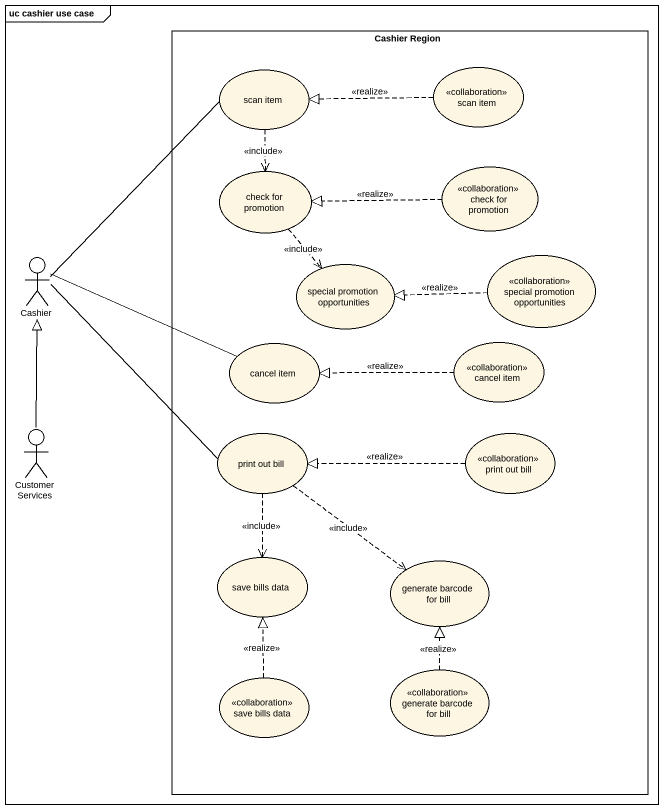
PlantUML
@startuml
mainframe uc cashier use case
rectangle "Cashier Region" as Cashier_Region {
  usecase "scan item" as scan_item
  usecase "scan item" as scan_item_2 <<collaboration>>
  usecase "check for promotion" as check_for_promotion
  usecase "check for promotion" as check_for_promotion_2 <<collaboration>>
  usecase "special promotion opportunities" as special_promotion
  usecase "special promotion opportunities" as special_promotion_2 <<collaboration>>
  usecase "cancel item" as cancel_item
  usecase "cancel item" as cancel_item_2 <<collaboration>>
  usecase "print out bill" as print_out_bill
  usecase "print out bill" as print_out_bill_2 <<collaboration>>
  usecase "save bills data" as save_bills_data
  usecase "generate barcode for bill" as generate_barcode_for_bill
  usecase "save bills data" as save_bills_data_2 <<collaboration>>
  usecase "generate barcode for bill" as generate_barcode_for_bill_2 <<collaboration>>
}
actor Cashier
actor "Customer Services" as Customer_Services
scan_item ..> check_for_promotion : <<include>>
scan_item_2 .left.|> scan_item : <<realize>>
check_for_promotion ..> special_promotion : <<include>>
check_for_promotion_2 .left.|> check_for_promotion : <<realize>>
Cashier -up- scan_item
Cashier -right- cancel_item
Cashier -- print_out_bill
special_promotion_2 .left.|> special_promotion : <<realize>>
cancel_item_2 .left.|> cancel_item : <<realize>>
Customer_Services -up-|> Cashier
print_out_bill ..> save_bills_data : <<include>>
print_out_bill ..> generate_barcode_for_bill : <<include>>
print_out_bill_2 .left.|> print_out_bill : <<realize>>
save_bills_data_2 .up.|> save_bills_data : <<realize>>
generate_barcode_for_bill_2 .up.|> generate_barcode_for_bill : <<realize>>
@enduml
